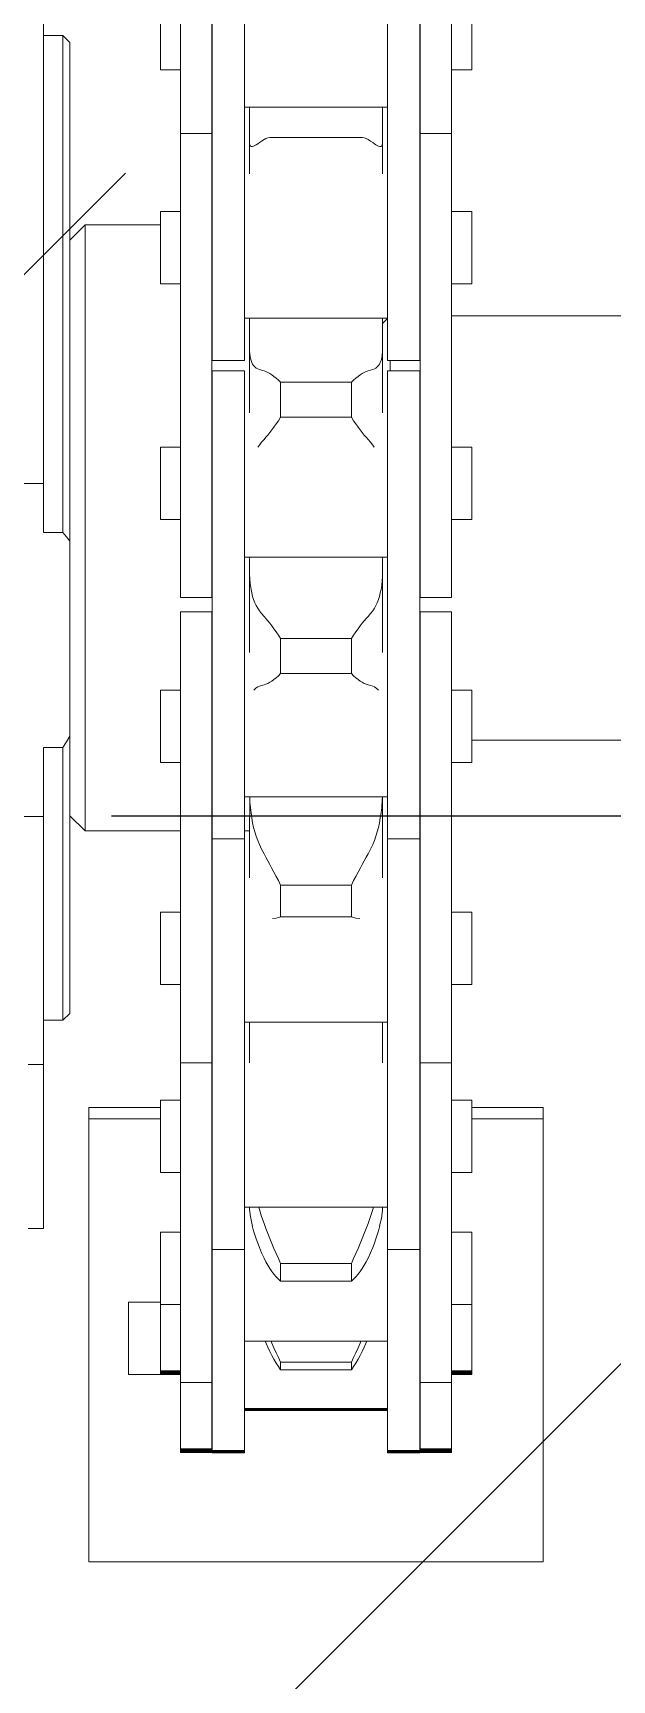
# Model space of a CAD drawing. Header units: millimetres. Extents: x 163705 to 1616509, y 81827 to 302547.
# Drawn here: x 251000.4 to 251076.9, y 152976.4 to 153193.8 of the extents above; entities that cross this region are included whole.
import ezdxf

# ---------------------------------------------------------------- set-up
doc = ezdxf.new("R2010")
doc.units = ezdxf.units.MM
doc.header["$LTSCALE"] = 10
doc.linetypes.add('ACAD_ISO02W100', pattern=[15, 12, -3])
for name, color, linetype, lineweight in [('1-文本', 4, 'Continuous', 0), ('1-标注', 3, 'Continuous', 0), ('1-虚线', 8, 'ACAD_ISO02W100', 0)]:
    doc.layers.add(name, color=color, linetype=linetype, lineweight=lineweight)

# ---------------------------------------------------------------- blocks, each defined once
blk = doc.blocks.new('A$C9d1c03df')
at = {"layer": '1-文本', "lineweight": -2}
blk.add_line((3.15, 198.22), (3.15, -1.78), dxfattribs=at)
blk = doc.blocks.new('*X51')
at = {"ltscale": 2}
blk.add_line((0, 83), (0, 418.5), dxfattribs=at)
blk = doc.blocks.new('A$C2352ff67')
at = {"layer": '1-文本', "lineweight": -2}
for radius in [415, 412]:
    blk.add_circle((2117.18, 600), radius, dxfattribs=at)
at = {"layer": '1-标注'}
for points in [[(2127.18, 761.5), (2127.18, 730.56)], [(2183.18, 727.91), (2183.18, 761.5)], [(2078.68, 730.56), (2078.68, 740), (2018.67, 740), (2018.67, 680), (2078.68, 680), (2078.68, 689.45)], [(2077.18, 730.55), (2077.18, 740)], [(2043.42, 730.56), (2043.41, 730.56), (2043.41, 730.56), (2043.41, 727.91)], [(2043.43, 730.56), (2043.42, 730.56), (2043.42, 730.56), (2043.42, 727.91)], [(2043.44, 730.56), (2043.43, 730.56), (2043.43, 730.56), (2043.43, 727.91)], [(2043.46, 727.91), (2043.46, 730.56), (2043.45, 730.56), (2043.44, 730.56), (2043.44, 727.91)], [(2043.47, 730.56), (2043.46, 730.56), (2043.46, 730.56)], [(2043.48, 730.56), (2043.47, 730.56), (2043.47, 730.56), (2043.47, 727.91)], [(2043.5, 730.56), (2043.49, 730.56), (2043.48, 730.56), (2043.48, 727.91)], [(2043.51, 727.91), (2043.51, 730.56), (2043.5, 730.56), (2043.5, 730.56), (2043.5, 727.91)], [(2043.52, 730.56), (2043.51, 730.56), (2043.51, 730.56)], [(2043.53, 730.56), (2043.53, 730.56), (2043.52, 730.56), (2043.52, 727.91)], [(2043.55, 730.56), (2043.54, 730.56), (2043.53, 730.56), (2043.53, 727.91)], [(2043.56, 727.91), (2043.56, 730.56), (2043.55, 730.56), (2043.55, 730.56), (2043.55, 727.91)], [(2043.57, 730.56), (2043.56, 730.56), (2043.56, 730.56)], [(2043.59, 730.56), (2043.58, 730.56), (2043.57, 730.56), (2043.57, 727.91)], [(2043.6, 730.56), (2043.59, 730.56), (2043.59, 730.56), (2043.59, 727.91)], [(2043.61, 727.91), (2043.61, 730.56), (2043.6, 730.56), (2043.6, 730.56), (2043.6, 727.91)], [(2043.63, 730.56), (2043.62, 730.56), (2043.61, 730.56)], [(2043.64, 727.91), (2043.64, 730.56), (2043.63, 730.56), (2043.63, 730.56), (2043.63, 727.91)], [(2043.65, 730.56), (2043.64, 730.56), (2043.64, 730.56)], [(2043.66, 727.91), (2043.66, 730.56), (2043.66, 730.56), (2043.65, 730.56), (2043.65, 727.91)], [(2043.68, 730.56), (2043.67, 730.56), (2043.66, 730.56)], [(2043.69, 730.56), (2043.68, 730.56), (2043.68, 730.56), (2043.68, 727.91)], [(2043.7, 730.56), (2043.69, 730.56), (2043.69, 730.56), (2043.69, 727.91)], [(2043.72, 727.91), (2043.72, 730.56), (2043.71, 730.56), (2043.7, 730.56), (2043.7, 727.91)], [(2043.73, 730.56), (2043.72, 730.56), (2043.72, 730.56)], [(2043.74, 730.56), (2043.73, 730.56), (2043.73, 730.56), (2043.73, 727.91)], [(2043.76, 730.56), (2043.75, 730.56), (2043.74, 730.56), (2043.74, 727.91)], [(2043.77, 727.91), (2043.77, 730.56), (2043.76, 730.56), (2043.76, 730.56), (2043.76, 727.91)], [(2043.78, 730.56), (2043.77, 730.56), (2043.77, 730.56)], [(2043.79, 727.91), (2043.79, 730.56), (2043.78, 730.56), (2043.78, 730.56), (2043.78, 727.91)], [(2043.81, 730.56), (2043.8, 730.56), (2043.79, 730.56)], [(2043.82, 730.56), (2043.81, 730.56), (2043.81, 730.56), (2043.81, 727.91)], [(2043.83, 730.56), (2043.82, 730.56), (2043.82, 730.56), (2043.82, 727.91)], [(2043.85, 730.56), (2043.84, 730.56), (2043.83, 730.56), (2043.83, 727.91)], [(2043.86, 730.56), (2043.85, 730.56), (2043.85, 730.56), (2043.85, 727.91)], [(2043.87, 730.56), (2043.86, 730.56), (2043.86, 730.56), (2043.86, 727.91)], [(2043.88, 730.56), (2043.88, 730.56), (2043.87, 730.56), (2043.87, 727.91)], [(2043.9, 727.91), (2043.9, 730.56), (2043.89, 730.56), (2043.88, 730.56), (2043.88, 727.91)], [(2043.91, 730.56), (2043.9, 730.56), (2043.9, 730.56)], [(2052.67, 727.91), (2052.67, 730.56), (2050.26, 730.56), (2047.21, 730.56), (2044.82, 730.56), (2043.91, 730.56), (2043.91, 727.91)], [(2062.21, 727.91), (2062.21, 730.56), (2061.23, 730.56), (2058.69, 730.56), (2055.82, 730.56), (2053.53, 730.56), (2052.67, 730.56)], [(2079.63, 727.91), (2079.63, 730.56), (2078.66, 730.56), (2076.12, 730.56), (2073.25, 730.56), (2070.96, 730.56), (2070.09, 730.56), (2070.09, 727.91)], [(2104.45, 727.91), (2104.45, 730.56), (2104.15, 730.56), (2103.3, 730.56), (2100.87, 730.56), (2098.02, 730.56), (2095.76, 730.56), (2094.9, 730.56), (2094.9, 727.91)], [(2133.77, 727.91), (2133.77, 730.56), (2133.47, 730.56), (2132.62, 730.56), (2130.2, 730.56), (2127.34, 730.56), (2125.08, 730.56), (2124.23, 730.56), (2124.23, 727.91)], [(2165.84, 727.91), (2165.84, 730.56), (2165.83, 730.56), (2165.81, 730.56), (2164.66, 730.56), (2162.23, 730.56), (2159.39, 730.56), (2157.14, 730.56), (2156.3, 730.56), (2156.3, 727.91)], [(2196.94, 727.91), (2196.94, 730.56), (2196.93, 730.56), (2196.91, 730.56), (2195.76, 730.56), (2193.33, 730.56), (2190.49, 730.56), (2188.25, 730.56), (2187.4, 730.56), (2187.4, 727.91)], [(2225.2, 727.91), (2225.2, 730.56), (2224.29, 730.56), (2221.9, 730.56), (2218.95, 730.56), (2216.57, 730.56), (2215.66, 730.56), (2215.66, 727.91)], [(2033.12, 727.91), (2033.12, 727.91), (2033.11, 727.91), (2033.11, 723.76), (2033.12, 723.76), (2033.12, 723.76)], [(2033.14, 727.91), (2033.14, 727.91), (2033.15, 727.91)], [(2033.16, 727.91), (2033.15, 727.91), (2033.15, 727.91), (2033.15, 723.76)], [(2033.18, 727.91), (2033.17, 727.91), (2033.16, 727.91), (2033.16, 723.76)], [(2033.2, 723.76), (2033.19, 723.76), (2033.19, 723.76), (2033.19, 727.91), (2033.18, 727.91), (2033.18, 727.91), (2033.18, 723.76)], [(2033.19, 727.91), (2033.19, 727.91), (2033.2, 727.91)], [(2033.21, 727.91), (2033.21, 727.91), (2033.2, 727.91), (2033.2, 723.76), (2033.21, 723.76), (2033.21, 723.76)], [(2033.23, 727.91), (2033.22, 727.91), (2033.21, 727.91), (2033.21, 723.76), (2033.22, 723.76), (2033.23, 723.76)], [(2033.24, 727.91), (2033.23, 727.91), (2033.23, 727.91), (2033.23, 723.76), (2033.23, 723.76), (2033.24, 723.76)], [(2033.25, 727.91), (2033.24, 727.91), (2033.24, 727.91), (2033.24, 723.76), (2033.24, 723.76), (2033.25, 723.76)], [(2033.27, 727.91), (2033.26, 727.91), (2033.25, 727.91), (2033.25, 723.76), (2033.26, 723.76), (2033.27, 723.76)], [(2033.28, 727.91), (2033.27, 727.91), (2033.27, 727.91), (2033.27, 723.76), (2033.27, 723.76), (2033.28, 723.76)], [(2033.29, 727.91), (2033.3, 727.91), (2033.31, 727.91)], [(2033.32, 727.91), (2033.32, 727.91), (2033.33, 727.91)], [(2033.34, 727.91), (2033.35, 727.91), (2033.36, 727.91)], [(2033.37, 727.91), (2033.36, 727.91), (2033.36, 727.91), (2033.36, 723.76), (2033.36, 723.76), (2033.37, 723.76)], [(2033.38, 727.91), (2033.37, 727.91), (2033.37, 727.91), (2033.37, 723.76), (2033.37, 723.76), (2033.38, 723.76)], [(2033.4, 727.91), (2033.4, 727.91), (2033.41, 727.91)], [(2033.42, 727.91), (2033.41, 727.91), (2033.41, 727.91), (2033.41, 723.76), (2033.41, 723.76), (2033.42, 723.76)], [(2033.43, 727.91), (2033.43, 727.91), (2033.42, 727.91), (2033.42, 723.76), (2033.43, 723.76), (2033.43, 723.76)], [(2033.45, 727.91), (2033.44, 727.91), (2033.43, 727.91), (2033.43, 723.76), (2033.44, 723.76), (2033.45, 723.76)], [(2033.46, 727.91), (2033.47, 727.91), (2033.47, 727.91), (2033.47, 723.76), (2033.47, 723.76), (2033.46, 723.76)], [(2033.47, 727.91), (2033.48, 727.91), (2033.49, 727.91)], [(2033.5, 727.91), (2033.49, 727.91), (2033.49, 727.91), (2033.49, 723.76), (2033.49, 723.76), (2033.5, 723.76)], [(2033.51, 727.91), (2033.5, 727.91), (2033.5, 727.91), (2033.5, 723.76), (2033.5, 723.76), (2033.51, 723.76)], [(2033.53, 727.91), (2033.52, 727.91), (2033.51, 727.91), (2033.51, 723.76), (2033.52, 723.76), (2033.53, 723.76)], [(2033.54, 727.91), (2033.53, 727.91), (2033.53, 727.91), (2033.53, 723.76), (2033.53, 723.76), (2033.54, 723.76)], [(2033.55, 727.91), (2033.54, 727.91), (2033.54, 727.91), (2033.54, 723.76), (2033.54, 723.76), (2033.55, 723.76)], [(2033.56, 727.91), (2033.56, 727.91), (2033.55, 727.91), (2033.55, 723.76), (2033.56, 723.76), (2033.56, 723.76)], [(2033.58, 727.91), (2033.58, 727.91), (2033.59, 727.91)], [(2084.58, 727.91), (2084.58, 723.76), (2085.46, 723.76), (2087.97, 723.76), (2091.84, 723.76), (2096.62, 723.76), (2109.13, 723.76), (2120.69, 723.76), (2125.64, 723.76), (2131.03, 723.76), (2136.15, 723.76), (2140.36, 723.76), (2143.13, 723.76), (2144.09, 723.76), (2144.09, 727.91), (2143.13, 727.91), (2140.36, 727.91), (2136.15, 727.91), (2131.03, 727.91), (2125.64, 727.91), (2120.69, 727.91), (2109.13, 727.91), (2096.62, 727.91), (2091.84, 727.91), (2087.97, 727.91), (2085.46, 727.91), (2084.58, 727.91), (2079.67, 727.91), (2074.08, 727.91), (2068.61, 727.91), (2064, 727.91), (2060.91, 727.91), (2054.8, 727.91), (2046.61, 727.91), (2043.45, 727.91), (2042.35, 727.91), (2037.73, 727.91), (2034.66, 727.91), (2033.59, 727.91), (2033.59, 723.76), (2034.66, 723.76), (2037.73, 723.76), (2042.35, 723.76), (2042.35, 727.91)], [(2207.26, 723.76), (2210.49, 723.76), (2214.86, 723.76), (2219.88, 723.76), (2224.96, 723.76), (2229.52, 723.76), (2233.03, 723.76), (2241.23, 723.76), (2251.21, 723.76), (2255.95, 723.76), (2257.66, 723.76), (2263.32, 723.76), (2268.08, 723.76), (2271.25, 723.76), (2272.36, 723.76), (2272.36, 727.91), (2271.25, 727.91), (2268.08, 727.91), (2263.32, 727.91), (2257.66, 727.91), (2257.66, 723.76)], [(2207.26, 727.91), (2210.49, 727.91), (2214.86, 727.91), (2219.88, 727.91), (2224.96, 727.91), (2229.52, 727.91), (2233.03, 727.91), (2241.23, 727.91), (2251.21, 727.91), (2255.95, 727.91), (2257.66, 727.91)], [(2033.11, 723.73), (2033.1, 723.73), (2033.1, 723.73), (2033.1, 719.45), (2033.1, 719.45), (2033.11, 719.45)], [(2033.12, 723.73), (2033.12, 723.73), (2033.11, 723.73), (2033.11, 719.45), (2033.12, 719.45), (2033.12, 719.45)], [(2033.14, 723.73), (2033.13, 723.73), (2033.12, 723.73), (2033.12, 719.45), (2033.13, 719.45), (2033.14, 719.45)], [(2033.14, 723.76), (2033.14, 723.76), (2033.15, 723.76), (2033.15, 723.76), (2033.16, 723.76), (2033.17, 723.76), (2033.18, 723.76), (2033.18, 723.76), (2033.19, 723.76), (2033.19, 723.73), (2033.19, 719.45), (2033.19, 719.45), (2033.2, 719.45), (2033.2, 723.73), (2033.21, 723.73), (2033.21, 723.73)], [(2033.16, 723.73), (2033.15, 723.73), (2033.15, 723.73)], [(2033.18, 723.73), (2033.17, 723.73), (2033.16, 723.73), (2033.16, 719.45), (2033.17, 719.45), (2033.18, 719.45)], [(2033.17, 723.76), (2033.17, 723.73)], [(2033.2, 723.73), (2033.19, 723.73), (2033.19, 723.73), (2033.18, 723.73), (2033.18, 723.73), (2033.18, 719.45), (2033.18, 719.45), (2033.19, 719.45)], [(2033.23, 723.73), (2033.22, 723.73), (2033.21, 723.73), (2033.21, 719.45), (2033.22, 719.45), (2033.23, 719.45)], [(2033.24, 723.73), (2033.23, 723.73), (2033.23, 723.73), (2033.23, 719.45), (2033.23, 719.45), (2033.24, 719.45)], [(2033.25, 723.73), (2033.24, 723.73), (2033.24, 723.73), (2033.24, 719.45), (2033.24, 719.45), (2033.25, 719.45)], [(2033.27, 723.73), (2033.26, 723.73), (2033.25, 723.73), (2033.25, 719.45), (2033.26, 719.45), (2033.27, 719.45)], [(2033.28, 723.73), (2033.27, 723.73), (2033.27, 723.73), (2033.27, 719.45), (2033.27, 719.45), (2033.28, 719.45)], [(2033.29, 723.73), (2033.28, 723.73), (2033.28, 723.73), (2033.28, 719.45), (2033.28, 719.45), (2033.29, 719.45)], [(2033.29, 723.76), (2033.3, 723.76), (2033.31, 723.76)], [(2033.32, 723.73), (2033.31, 723.73), (2033.31, 723.73)], [(2033.32, 723.76), (2033.32, 723.76), (2033.33, 723.76)], [(2033.33, 723.73), (2033.32, 723.73), (2033.32, 723.73), (2033.32, 719.45), (2033.32, 719.45), (2033.33, 719.45)], [(2033.34, 723.73), (2033.34, 723.73), (2033.33, 723.73), (2033.33, 719.45), (2033.34, 719.45), (2033.34, 719.45)], [(2033.34, 723.76), (2033.35, 723.76), (2033.36, 723.76)], [(2033.36, 723.73), (2033.35, 723.73), (2033.34, 723.73), (2033.34, 719.45), (2033.35, 719.45), (2033.36, 719.45)], [(2033.37, 723.73), (2033.36, 723.73), (2033.36, 723.73), (2033.36, 719.45), (2033.36, 719.45), (2033.37, 719.45)], [(2114.14, 719.45), (2111.86, 719.45), (2107.92, 719.45), (2102.85, 719.45), (2097.31, 719.45), (2092.08, 719.45), (2087.83, 719.45), (2078.59, 719.45), (2067.76, 719.45), (2063.6, 719.45), (2060.88, 719.45), (2059.93, 719.45), (2054.97, 719.45), (2050.27, 719.45), (2046.33, 719.45), (2043.58, 719.45), (2042.31, 719.45), (2039.87, 719.45), (2035.04, 719.45), (2033.81, 719.45), (2033.39, 719.45), (2033.38, 719.45), (2033.37, 719.45), (2033.37, 719.45), (2033.37, 723.73), (2033.37, 723.73), (2033.38, 723.73), (2033.38, 719.45)], [(2033.39, 719.45), (2033.39, 723.73), (2033.38, 723.73)], [(2059.93, 723.73), (2054.97, 723.73), (2050.27, 723.73), (2046.33, 723.73), (2043.58, 723.73), (2042.31, 723.73), (2039.87, 723.73), (2035.04, 723.73), (2033.81, 723.73), (2033.39, 723.73)], [(2033.4, 723.76), (2033.4, 723.76), (2033.41, 723.76)], [(2033.47, 723.76), (2033.48, 723.76), (2033.49, 723.76)], [(2033.58, 723.76), (2033.58, 723.76), (2033.59, 723.76)], [(2042.35, 723.76), (2043.45, 723.76), (2046.61, 723.76), (2054.8, 723.76), (2060.91, 723.76), (2064, 723.76), (2068.61, 723.76), (2074.08, 723.76), (2079.67, 723.76), (2084.58, 723.76)], [(2043.43, 723.76), (2043.43, 723.73)], [(2043.44, 723.76), (2043.44, 723.73)], [(2043.46, 723.76), (2043.46, 723.73)], [(2043.47, 723.76), (2043.47, 723.73)], [(2043.48, 723.76), (2043.48, 723.73)], [(2043.5, 723.76), (2043.5, 723.73)], [(2043.51, 723.76), (2043.51, 723.73)], [(2043.52, 723.76), (2043.52, 723.73)], [(2043.53, 723.76), (2043.53, 723.73)], [(2043.55, 723.76), (2043.55, 723.73)], [(2043.56, 723.76), (2043.56, 723.73)], [(2043.57, 723.76), (2043.57, 723.73)], [(2043.59, 723.76), (2043.59, 723.73)], [(2043.6, 723.76), (2043.6, 723.73)], [(2043.61, 723.76), (2043.61, 723.73)], [(2043.63, 723.76), (2043.63, 723.73)], [(2043.64, 723.76), (2043.64, 723.73)], [(2043.65, 723.76), (2043.65, 723.73)], [(2043.66, 723.76), (2043.66, 723.73)], [(2043.68, 723.76), (2043.68, 723.73)], [(2043.69, 723.76), (2043.69, 723.73)], [(2043.7, 723.76), (2043.7, 723.73)], [(2043.72, 723.76), (2043.72, 723.73)], [(2043.73, 723.76), (2043.73, 723.73)], [(2043.74, 723.76), (2043.74, 723.73)], [(2043.76, 723.76), (2043.76, 723.73)], [(2043.77, 723.76), (2043.77, 723.73)], [(2043.78, 723.76), (2043.78, 723.73)], [(2043.79, 723.76), (2043.79, 723.73)], [(2043.81, 723.76), (2043.81, 723.73)], [(2043.82, 723.76), (2043.82, 723.73)], [(2043.83, 723.76), (2043.83, 723.73)], [(2043.85, 723.76), (2043.85, 723.73)], [(2043.86, 723.76), (2043.86, 723.73)], [(2043.87, 723.76), (2043.87, 723.73)], [(2043.88, 723.76), (2043.88, 723.73)], [(2043.9, 723.76), (2043.9, 723.73)], [(2043.91, 723.76), (2043.91, 723.73)], [(2052.67, 723.76), (2052.67, 723.73)], [(2114.14, 723.73), (2114.14, 719.45), (2114.96, 719.45), (2117.36, 719.45), (2121.06, 719.45), (2125.66, 719.45), (2130.64, 719.45), (2143.74, 719.45), (2156.59, 719.45), (2162.13, 719.45), (2167.5, 719.45), (2171.95, 719.45), (2174.89, 719.45), (2175.92, 719.45), (2175.92, 723.73), (2174.89, 723.73), (2171.95, 723.73), (2167.5, 723.73), (2162.13, 723.73), (2156.59, 723.73), (2143.74, 723.73), (2130.64, 723.73), (2125.66, 723.73), (2121.06, 723.73), (2117.36, 723.73), (2114.96, 723.73), (2114.14, 723.73), (2111.86, 723.73), (2107.92, 723.73), (2102.85, 723.73), (2097.31, 723.73), (2092.08, 723.73), (2087.83, 723.73), (2078.59, 723.73), (2067.76, 723.73), (2063.6, 723.73), (2060.88, 723.73), (2059.93, 723.73), (2059.93, 719.45)], [(2062.21, 723.73), (2062.21, 723.76)], [(2063.19, 723.73), (2063.19, 723.76)], [(2070.09, 723.76), (2070.09, 723.73)], [(2079.63, 723.73), (2079.63, 723.76)], [(2094.9, 723.76), (2094.9, 723.73)], [(2104.45, 723.73), (2104.45, 723.76)], [(2124.23, 723.76), (2124.23, 723.73)], [(2133.77, 723.73), (2133.77, 723.76)], [(2156.3, 723.76), (2156.3, 723.73)], [(2165.84, 723.73), (2165.84, 723.76)], [(2224.86, 723.73), (2212.83, 723.73), (2202, 723.73), (2197.04, 723.73), (2191.43, 723.73), (2185.96, 723.73), (2181.38, 723.73), (2178.36, 723.73), (2177.3, 723.73), (2177.3, 719.45), (2178.36, 719.45), (2181.38, 719.45), (2185.96, 719.45), (2191.43, 719.45), (2197.04, 719.45), (2202, 719.45), (2212.83, 719.45), (2224.86, 719.45)], [(2183.18, 723.73), (2183.18, 723.76)], [(2187.4, 723.76), (2187.4, 723.73)], [(2196.94, 723.73), (2196.94, 723.76)], [(2215.66, 723.76), (2215.66, 723.73)], [(2175.92, 719.81), (2176.62, 719.81), (2177.3, 719.81)], [(2033.16, 719.45), (2033.15, 719.45), (2033.15, 719.45)], [(2033.21, 719.45), (2033.21, 719.45), (2033.2, 719.45)], [(2033.32, 719.45), (2033.31, 719.45), (2033.31, 719.45)], [(2038.66, 719.45), (2038.66, 700.55)], [(2038.67, 719.45), (2038.67, 700.55)], [(2038.69, 719.45), (2038.69, 700.55)], [(2038.7, 719.45), (2038.7, 700.55)], [(2038.71, 719.45), (2038.71, 700.55)], [(2038.73, 719.45), (2038.73, 700.55)], [(2038.74, 719.45), (2038.74, 700.55)], [(2038.75, 719.45), (2038.75, 700.55)], [(2038.77, 719.45), (2038.77, 700.55)], [(2038.78, 719.45), (2038.78, 700.55)], [(2038.79, 719.45), (2038.79, 700.55)], [(2038.8, 719.45), (2038.8, 700.55)], [(2038.82, 719.45), (2038.82, 700.55)], [(2038.83, 719.45), (2038.83, 700.55)], [(2038.84, 719.45), (2038.84, 700.55)], [(2038.86, 719.45), (2038.86, 700.55)], [(2038.87, 719.45), (2038.87, 700.55)], [(2038.88, 719.45), (2038.88, 700.55)], [(2038.9, 719.45), (2038.9, 700.55)], [(2038.91, 719.45), (2038.91, 700.55)], [(2038.92, 719.45), (2038.92, 700.55)], [(2038.93, 719.45), (2038.93, 700.55)], [(2038.95, 719.45), (2038.95, 700.55)], [(2038.95, 719.45), (2038.95, 700.55)], [(2047.81, 719.45), (2047.81, 700.55)], [(2065.42, 718.8), (2065.33, 718.8), (2065.23, 718.79), (2065.11, 718.78), (2064.98, 718.76), (2064.83, 718.74), (2064.67, 718.72), (2064.49, 718.7), (2064.3, 718.67), (2063.85, 718.59), (2063.39, 718.49), (2062.9, 718.38), (2062.39, 718.24), (2061.87, 718.09), (2061.32, 717.91), (2060.76, 717.71), (2060.18, 717.49), (2059.48, 717.19), (2058.78, 716.87), (2058.3, 716.62), (2057.85, 716.37), (2057.43, 716.1), (2057.04, 715.83), (2056.67, 715.55), (2056.33, 715.27), (2056.02, 714.97), (2055.74, 714.68), (2056.88, 714.68), (2058.07, 714.68), (2058.73, 714.97), (2059.39, 715.27), (2060.05, 715.55), (2060.71, 715.83), (2061.37, 716.1), (2062.03, 716.37), (2062.69, 716.62), (2063.35, 716.87), (2064.28, 717.19), (2065.22, 717.49), (2065.49, 717.57)], [(2065.5, 719.45), (2065.5, 700.55)], [(2089.95, 718.8), (2087.2, 718.8), (2084.55, 718.8)], [(2089.95, 719.45), (2089.95, 700.55)], [(2119.7, 719.45), (2119.7, 700.55)], [(2133.77, 718.23), (2134.07, 717.91), (2134.19, 717.71), (2134.28, 717.49), (2134.37, 717.19), (2134.46, 716.87), (2134.54, 716.62), (2134.66, 716.37), (2134.8, 716.1), (2134.97, 715.83), (2135.18, 715.55), (2135.41, 715.27), (2135.67, 714.97), (2135.96, 714.68)], [(2149.82, 718.8), (2144.27, 718.8), (2138.75, 718.8)], [(2140.57, 714.68), (2141.02, 714.97), (2141.45, 715.27), (2141.86, 715.55), (2142.24, 715.83), (2142.59, 716.1), (2142.92, 716.37), (2143.22, 716.62), (2143.5, 716.87), (2143.87, 717.19), (2144.25, 717.49), (2144.57, 717.71), (2144.92, 717.91), (2145.3, 718.09), (2145.71, 718.24), (2146.13, 718.38), (2146.59, 718.49), (2147.07, 718.59), (2147.58, 718.67), (2147.82, 718.7), (2148.08, 718.72), (2148.21, 718.73), (2148.34, 718.74), (2148.41, 718.75), (2148.48, 718.75), (2148.55, 718.76), (2148.62, 718.76), (2148.91, 718.78), (2149.21, 718.79), (2149.51, 718.8), (2149.82, 718.8), (2150.55, 718.8), (2151.31, 718.8)], [(2151.31, 719.45), (2151.31, 700.55)], [(2179.1, 718.8), (2178.87, 718.8), (2178.64, 718.79), (2178.43, 718.78), (2178.24, 718.76), (2178.19, 718.76), (2178.14, 718.75), (2178.09, 718.75), (2178.05, 718.74), (2177.96, 718.73), (2177.88, 718.72), (2177.72, 718.7), (2177.57, 718.67), (2177.29, 718.59), (2177.03, 718.49), (2176.8, 718.38), (2176.6, 718.24), (2176.43, 718.09), (2176.29, 717.91), (2176.17, 717.71), (2176.08, 717.49), (2175.99, 717.19), (2175.9, 716.87), (2175.81, 716.62), (2175.7, 716.37), (2175.56, 716.1), (2175.38, 715.83), (2175.18, 715.55), (2174.95, 715.27), (2174.69, 714.97), (2174.4, 714.68), (2174.4, 705.33), (2172.1, 705.33), (2169.79, 705.33), (2169.33, 705.03), (2168.9, 704.74), (2168.5, 704.45), (2168.12, 704.18), (2167.77, 703.9), (2167.44, 703.64), (2167.14, 703.38), (2166.86, 703.14), (2166.49, 702.81), (2166.11, 702.52), (2165.84, 702.33)], [(2165.84, 717.68), (2166.11, 717.49), (2166.49, 717.19), (2166.86, 716.87), (2167.14, 716.62), (2167.44, 716.37), (2167.77, 716.1), (2168.12, 715.83), (2168.5, 715.55), (2168.9, 715.27), (2169.33, 714.97), (2169.79, 714.68), (2169.79, 705.33)], [(2182.86, 718.8), (2180.81, 718.8), (2179.1, 718.8), (2174.75, 718.8), (2170.36, 718.8)], [(2182.18, 718.8), (2182.83, 719.45)], [(2182.86, 719.45), (2182.86, 700.55)], [(2201.91, 718.8), (2204.1, 718.8), (2206.25, 718.8), (2206.12, 718.8), (2206, 718.79), (2205.89, 718.78), (2205.8, 718.76), (2205.78, 718.76), (2205.76, 718.75), (2205.74, 718.75), (2205.72, 718.74), (2205.69, 718.73), (2205.66, 718.72), (2205.61, 718.7), (2205.58, 718.67), (2205.54, 718.59), (2205.53, 718.49), (2205.55, 718.38), (2205.59, 718.24), (2205.67, 718.09), (2205.77, 717.91), (2205.9, 717.71), (2206.05, 717.49), (2206.25, 717.19), (2206.45, 716.87), (2206.57, 716.62), (2206.66, 716.37), (2206.72, 716.1), (2206.74, 715.83), (2206.74, 715.77), (2206.74, 704.24), (2206.74, 704.18), (2206.72, 703.9), (2206.66, 703.64), (2206.57, 703.38), (2206.45, 703.14), (2206.25, 702.81), (2206.05, 702.52), (2205.9, 702.3), (2205.77, 702.1), (2205.67, 701.92), (2205.59, 701.76), (2205.55, 701.63), (2205.53, 701.51), (2205.54, 701.42), (2205.58, 701.34), (2205.61, 701.31), (2205.66, 701.29), (2205.69, 701.27), (2205.72, 701.27), (2205.74, 701.26), (2205.76, 701.25), (2205.78, 701.25), (2205.8, 701.25), (2205.89, 701.23), (2206, 701.22), (2206.12, 701.21), (2206.25, 701.2), (2204.1, 701.2), (2201.91, 701.2)], [(2206.25, 718.8), (2208.04, 718.8), (2210.71, 718.8)], [(2210.71, 719.45), (2210.71, 700.55)], [(2047.81, 716.71), (2047.03, 716.37), (2046.48, 716.1), (2045.95, 715.83), (2045.43, 715.55), (2044.94, 715.27), (2044.47, 714.97), (2044.03, 714.68), (2044.52, 714.68), (2045.06, 714.68), (2045.68, 714.97), (2046.3, 715.27), (2046.94, 715.55), (2047.58, 715.83), (2047.81, 715.93)], [(2108.04, 714.68), (2105.93, 714.68), (2103.84, 714.68), (2103.74, 714.97), (2103.67, 715.27), (2103.62, 715.77)], [(2044.03, 714.68), (2044.03, 705.33)], [(2045.06, 714.68), (2045.06, 705.33)], [(2055.74, 714.68), (2055.74, 705.33)], [(2058.07, 714.68), (2058.07, 705.33)], [(2103.84, 714.68), (2103.84, 705.33)], [(2151.31, 701.2), (2150.55, 701.2), (2149.82, 701.2), (2149.51, 701.21), (2149.21, 701.22), (2148.91, 701.23), (2148.62, 701.25), (2148.55, 701.25), (2148.48, 701.25), (2148.41, 701.26), (2148.34, 701.27), (2148.21, 701.27), (2148.08, 701.29), (2147.82, 701.31), (2147.58, 701.34), (2147.07, 701.42), (2146.59, 701.51), (2146.13, 701.63), (2145.71, 701.76), (2145.3, 701.92), (2144.92, 702.1), (2144.57, 702.3), (2144.25, 702.52), (2143.87, 702.81), (2143.5, 703.14), (2143.22, 703.38), (2142.92, 703.64), (2142.59, 703.9), (2142.24, 704.18), (2141.86, 704.45), (2141.45, 704.74), (2141.02, 705.03), (2140.57, 705.33), (2138.26, 705.33), (2135.96, 705.33), (2135.96, 714.68), (2138.26, 714.68), (2140.57, 714.68), (2140.57, 705.33)], [(2174.4, 714.68), (2172.1, 714.68), (2169.79, 714.68)], [(2047.81, 704.08), (2047.58, 704.18), (2046.94, 704.45), (2046.3, 704.74), (2045.68, 705.03), (2045.06, 705.33), (2044.52, 705.33), (2044.03, 705.33), (2044.47, 705.03), (2044.94, 704.74), (2045.43, 704.45), (2045.95, 704.18), (2046.48, 703.9), (2047.03, 703.64), (2047.81, 703.3)], [(2065.49, 702.44), (2065.22, 702.52), (2064.28, 702.81), (2063.35, 703.14), (2062.69, 703.38), (2062.03, 703.64), (2061.37, 703.9), (2060.71, 704.18), (2060.05, 704.45), (2059.39, 704.74), (2058.73, 705.03), (2058.07, 705.33), (2056.88, 705.33), (2055.74, 705.33), (2056.02, 705.03), (2056.33, 704.74), (2056.67, 704.45), (2057.04, 704.18), (2057.43, 703.9), (2057.85, 703.64), (2058.3, 703.38), (2058.78, 703.14), (2059.48, 702.81), (2060.18, 702.52), (2060.76, 702.3), (2061.32, 702.1), (2061.87, 701.92), (2062.39, 701.76), (2062.9, 701.63), (2063.39, 701.51), (2063.85, 701.42), (2064.3, 701.34), (2064.49, 701.31), (2064.67, 701.29), (2064.83, 701.27), (2064.98, 701.25), (2065.11, 701.23), (2065.23, 701.22), (2065.33, 701.21), (2065.42, 701.2)], [(2135.96, 705.33), (2135.67, 705.03), (2135.41, 704.74), (2135.18, 704.45), (2134.97, 704.18), (2134.8, 703.9), (2134.66, 703.64), (2134.54, 703.38), (2134.46, 703.14), (2134.37, 702.81), (2134.28, 702.52), (2134.19, 702.3), (2134.07, 702.1), (2133.77, 701.77)], [(2182.86, 701.2), (2180.81, 701.2), (2179.1, 701.2), (2178.87, 701.21), (2178.64, 701.22), (2178.43, 701.23), (2178.24, 701.25), (2178.19, 701.25), (2178.14, 701.25), (2178.09, 701.26), (2178.05, 701.27), (2177.96, 701.27), (2177.88, 701.29), (2177.72, 701.31), (2177.57, 701.34), (2177.29, 701.42), (2177.03, 701.51), (2176.8, 701.63), (2176.6, 701.76), (2176.43, 701.92), (2176.29, 702.1), (2176.17, 702.3), (2176.08, 702.52), (2175.99, 702.81), (2175.9, 703.14), (2175.81, 703.38), (2175.7, 703.64), (2175.56, 703.9), (2175.38, 704.18), (2175.18, 704.45), (2174.95, 704.74), (2174.69, 705.03), (2174.4, 705.33)], [(2033.11, 700.55), (2033.1, 700.55), (2033.1, 700.55), (2033.1, 696.27), (2033.1, 696.27), (2033.11, 696.27)], [(2033.12, 700.55), (2033.12, 700.55), (2033.11, 700.55), (2033.11, 696.27), (2033.12, 696.27), (2033.12, 696.27)], [(2033.14, 700.55), (2033.13, 700.55), (2033.12, 700.55), (2033.12, 696.27), (2033.13, 696.27), (2033.14, 696.27)], [(2033.21, 696.27), (2033.21, 696.27), (2033.2, 696.27), (2033.2, 700.55), (2033.19, 700.55), (2033.19, 700.55), (2033.19, 696.27), (2033.19, 696.25), (2033.18, 696.25), (2033.18, 696.25), (2033.17, 696.25), (2033.16, 696.25), (2033.15, 696.25), (2033.15, 696.25), (2033.14, 696.25), (2033.14, 696.25)], [(2033.16, 700.55), (2033.15, 700.55), (2033.15, 700.55)], [(2033.18, 700.55), (2033.17, 700.55), (2033.16, 700.55), (2033.16, 696.27), (2033.17, 696.27), (2033.18, 696.27)], [(2033.2, 696.27), (2033.19, 696.27), (2033.19, 696.27), (2033.18, 696.27), (2033.18, 696.27), (2033.18, 700.55), (2033.18, 700.55), (2033.19, 700.55)], [(2033.21, 700.55), (2033.21, 700.55), (2033.2, 700.55)], [(2033.23, 700.55), (2033.22, 700.55), (2033.21, 700.55), (2033.21, 696.27), (2033.22, 696.27), (2033.23, 696.27)], [(2033.24, 700.55), (2033.23, 700.55), (2033.23, 700.55), (2033.23, 696.27), (2033.23, 696.27), (2033.24, 696.27)], [(2033.25, 700.55), (2033.24, 700.55), (2033.24, 700.55), (2033.24, 696.27), (2033.24, 696.27), (2033.25, 696.27)], [(2033.27, 700.55), (2033.26, 700.55), (2033.25, 700.55), (2033.25, 696.27), (2033.26, 696.27), (2033.27, 696.27)], [(2033.28, 700.55), (2033.27, 700.55), (2033.27, 700.55), (2033.27, 696.27), (2033.27, 696.27), (2033.28, 696.27)], [(2033.29, 700.55), (2033.28, 700.55), (2033.28, 700.55), (2033.28, 696.27), (2033.28, 696.27), (2033.29, 696.27)], [(2033.32, 700.55), (2033.31, 700.55), (2033.31, 700.55)], [(2033.33, 700.55), (2033.32, 700.55), (2033.32, 700.55), (2033.32, 696.27), (2033.32, 696.27), (2033.33, 696.27)], [(2033.34, 700.55), (2033.34, 700.55), (2033.33, 700.55), (2033.33, 696.27), (2033.34, 696.27), (2033.34, 696.27)], [(2033.36, 700.55), (2033.35, 700.55), (2033.34, 700.55), (2033.34, 696.27), (2033.35, 696.27), (2033.36, 696.27)], [(2033.37, 700.55), (2033.36, 700.55), (2033.36, 700.55), (2033.36, 696.27), (2033.36, 696.27), (2033.37, 696.27)], [(2033.38, 696.27), (2033.39, 696.27), (2033.39, 700.55), (2033.38, 700.55)], [(2114.14, 700.55), (2111.86, 700.55), (2107.92, 700.55), (2102.85, 700.55), (2097.31, 700.55), (2092.08, 700.55), (2087.83, 700.55), (2078.59, 700.55), (2067.76, 700.55), (2063.6, 700.55), (2060.88, 700.55), (2059.93, 700.55), (2054.97, 700.55), (2050.27, 700.55), (2046.33, 700.55), (2043.58, 700.55), (2042.31, 700.55), (2039.87, 700.55), (2035.04, 700.55), (2033.81, 700.55), (2033.39, 700.55)], [(2059.93, 700.55), (2059.93, 696.27), (2060.88, 696.27), (2063.6, 696.27), (2067.76, 696.27), (2078.59, 696.27), (2087.83, 696.27), (2092.08, 696.27), (2097.31, 696.27), (2102.85, 696.27), (2107.92, 696.27), (2111.86, 696.27), (2114.14, 696.27), (2114.96, 696.27), (2117.36, 696.27), (2121.06, 696.27), (2125.66, 696.27), (2130.64, 696.27), (2143.74, 696.27), (2156.59, 696.27), (2162.13, 696.27), (2167.5, 696.27), (2171.95, 696.27), (2174.89, 696.27), (2175.92, 696.27), (2175.92, 700.55), (2174.89, 700.55), (2171.95, 700.55), (2167.5, 700.55), (2162.13, 700.55), (2156.59, 700.55), (2143.74, 700.55), (2130.64, 700.55), (2125.66, 700.55), (2121.06, 700.55), (2117.36, 700.55), (2114.96, 700.55), (2114.14, 700.55), (2114.14, 696.27)], [(2084.55, 701.2), (2087.2, 701.2), (2089.95, 701.2)], [(2115.18, 701.2), (2115.18, 700.55)], [(2138.75, 701.2), (2144.27, 701.2), (2149.82, 701.2)], [(2170.36, 701.2), (2174.75, 701.2), (2179.1, 701.2)], [(2224.86, 700.55), (2212.83, 700.55), (2202, 700.55), (2197.04, 700.55), (2191.43, 700.55), (2185.96, 700.55), (2181.38, 700.55), (2178.36, 700.55), (2177.3, 700.55), (2177.3, 696.27), (2178.36, 696.27), (2181.38, 696.27), (2185.96, 696.27), (2191.43, 696.27), (2197.04, 696.27), (2202, 696.27), (2212.83, 696.27), (2224.86, 696.27)], [(2210.71, 701.2), (2208.04, 701.2), (2206.25, 701.2)], [(2033.12, 696.25), (2033.12, 696.25), (2033.11, 696.25), (2033.11, 692.1), (2033.12, 692.1), (2033.12, 692.1)], [(2033.16, 696.27), (2033.15, 696.27), (2033.15, 696.27)], [(2033.15, 696.25), (2033.15, 692.1), (2033.15, 692.1), (2033.16, 692.1)], [(2033.16, 696.25), (2033.16, 692.1), (2033.17, 692.1), (2033.18, 692.1)], [(2033.17, 696.27), (2033.17, 696.25)], [(2033.18, 696.25), (2033.18, 692.1), (2033.18, 692.1), (2033.19, 692.1), (2033.19, 696.25), (2033.19, 696.25), (2033.2, 696.25)], [(2033.21, 696.25), (2033.21, 696.25), (2033.2, 696.25), (2033.2, 692.1), (2033.21, 692.1), (2033.21, 692.1)], [(2033.23, 696.25), (2033.22, 696.25), (2033.21, 696.25), (2033.21, 692.1), (2033.22, 692.1), (2033.23, 692.1)], [(2033.24, 696.25), (2033.23, 696.25), (2033.23, 696.25), (2033.23, 692.1), (2033.23, 692.1), (2033.24, 692.1)], [(2033.25, 696.25), (2033.24, 696.25), (2033.24, 696.25), (2033.24, 692.1), (2033.24, 692.1), (2033.25, 692.1)], [(2033.27, 696.25), (2033.26, 696.25), (2033.25, 696.25), (2033.25, 692.1), (2033.26, 692.1), (2033.27, 692.1)], [(2033.28, 696.25), (2033.27, 696.25), (2033.27, 696.25), (2033.27, 692.1), (2033.27, 692.1), (2033.28, 692.1)], [(2033.31, 696.25), (2033.3, 696.25), (2033.29, 696.25)], [(2033.32, 696.27), (2033.31, 696.27), (2033.31, 696.27)], [(2033.33, 696.25), (2033.32, 696.25), (2033.32, 696.25)], [(2033.36, 696.25), (2033.35, 696.25), (2033.34, 696.25)], [(2033.37, 696.25), (2033.36, 696.25), (2033.36, 696.25), (2033.36, 692.1), (2033.36, 692.1), (2033.37, 692.1)], [(2033.38, 696.25), (2033.37, 696.25), (2033.37, 696.25), (2033.37, 692.1), (2033.37, 692.1), (2033.38, 692.1)], [(2059.93, 696.27), (2054.97, 696.27), (2050.27, 696.27), (2046.33, 696.27), (2043.58, 696.27), (2042.31, 696.27), (2039.87, 696.27), (2035.04, 696.27), (2033.81, 696.27), (2033.39, 696.27)], [(2033.41, 696.25), (2033.4, 696.25), (2033.4, 696.25)], [(2033.42, 696.25), (2033.41, 696.25), (2033.41, 696.25), (2033.41, 692.1), (2033.41, 692.1), (2033.42, 692.1)], [(2033.43, 696.25), (2033.43, 696.25), (2033.42, 696.25), (2033.42, 692.1), (2033.43, 692.1), (2033.43, 692.1)], [(2033.46, 696.25), (2033.45, 696.25), (2033.45, 696.25)], [(2033.49, 696.25), (2033.48, 696.25), (2033.47, 696.25)], [(2033.5, 696.25), (2033.49, 696.25), (2033.49, 696.25), (2033.49, 692.1), (2033.49, 692.1), (2033.5, 692.1)], [(2033.51, 696.25), (2033.5, 696.25), (2033.5, 696.25), (2033.5, 692.1), (2033.5, 692.1), (2033.51, 692.1)], [(2033.53, 696.25), (2033.52, 696.25), (2033.51, 696.25), (2033.51, 692.1), (2033.52, 692.1), (2033.53, 692.1)], [(2033.54, 696.25), (2033.53, 696.25), (2033.53, 696.25), (2033.53, 692.1), (2033.53, 692.1), (2033.54, 692.1)], [(2033.55, 696.25), (2033.54, 696.25), (2033.54, 696.25), (2033.54, 692.1), (2033.54, 692.1), (2033.55, 692.1)], [(2033.56, 696.25), (2033.56, 696.25), (2033.55, 696.25), (2033.55, 692.1), (2033.56, 692.1), (2033.56, 692.1)], [(2033.59, 696.25), (2033.58, 696.25), (2033.58, 696.25)], [(2042.35, 692.1), (2042.35, 696.25), (2037.73, 696.25), (2034.66, 696.25), (2033.59, 696.25), (2033.59, 692.1), (2034.66, 692.1), (2037.73, 692.1), (2042.35, 692.1), (2043.45, 692.1), (2046.61, 692.1), (2054.8, 692.1), (2060.91, 692.1), (2064, 692.1), (2068.61, 692.1), (2074.08, 692.1), (2079.67, 692.1), (2084.58, 692.1), (2085.46, 692.1), (2087.97, 692.1), (2091.84, 692.1), (2096.62, 692.1), (2109.13, 692.1), (2120.69, 692.1), (2125.64, 692.1), (2131.03, 692.1), (2136.15, 692.1), (2140.36, 692.1), (2143.13, 692.1), (2144.09, 692.1), (2144.09, 696.25), (2143.13, 696.25), (2140.36, 696.25), (2136.15, 696.25), (2131.03, 696.25), (2125.64, 696.25), (2120.69, 696.25), (2109.13, 696.25), (2096.62, 696.25), (2091.84, 696.25), (2087.97, 696.25), (2085.46, 696.25), (2084.58, 696.25), (2084.58, 692.1)], [(2084.58, 696.25), (2079.67, 696.25), (2074.08, 696.25), (2068.61, 696.25), (2064, 696.25), (2060.91, 696.25), (2054.8, 696.25), (2046.61, 696.25), (2043.45, 696.25), (2042.35, 696.25)], [(2043.43, 696.27), (2043.43, 696.25)], [(2043.44, 696.27), (2043.44, 696.25)], [(2043.46, 696.27), (2043.46, 696.25)], [(2043.47, 696.27), (2043.47, 696.25)], [(2043.48, 696.27), (2043.48, 696.25)], [(2043.5, 696.27), (2043.5, 696.25)], [(2043.51, 696.27), (2043.51, 696.25)], [(2043.52, 696.27), (2043.52, 696.25)], [(2043.53, 696.27), (2043.53, 696.25)], [(2043.55, 696.27), (2043.55, 696.25)], [(2043.56, 696.27), (2043.56, 696.25)], [(2043.57, 696.27), (2043.57, 696.25)], [(2043.59, 696.27), (2043.59, 696.25)], [(2043.6, 696.27), (2043.6, 696.25)], [(2043.61, 696.27), (2043.61, 696.25)], [(2043.63, 696.27), (2043.63, 696.25)], [(2043.64, 696.27), (2043.64, 696.25)], [(2043.65, 696.27), (2043.65, 696.25)], [(2043.66, 696.27), (2043.66, 696.25)], [(2043.68, 696.27), (2043.68, 696.25)], [(2043.69, 696.27), (2043.69, 696.25)], [(2043.7, 696.27), (2043.7, 696.25)], [(2043.72, 696.27), (2043.72, 696.25)], [(2043.73, 696.27), (2043.73, 696.25)], [(2043.74, 696.27), (2043.74, 696.25)], [(2043.76, 696.27), (2043.76, 696.25)], [(2043.77, 696.27), (2043.77, 696.25)], [(2043.78, 696.27), (2043.78, 696.25)], [(2043.79, 696.27), (2043.79, 696.25)], [(2043.81, 696.27), (2043.81, 696.25)], [(2043.82, 696.27), (2043.82, 696.25)], [(2043.83, 696.27), (2043.83, 696.25)], [(2043.85, 696.27), (2043.85, 696.25)], [(2043.86, 696.27), (2043.86, 696.25)], [(2043.87, 696.27), (2043.87, 696.25)], [(2043.88, 696.27), (2043.88, 696.25)], [(2043.9, 696.27), (2043.9, 696.25)], [(2043.91, 696.27), (2043.91, 696.25)], [(2052.67, 696.27), (2052.67, 696.25)], [(2062.21, 696.25), (2062.21, 696.27)], [(2063.19, 696.25), (2063.19, 696.27)], [(2070.09, 696.27), (2070.09, 696.25)], [(2079.63, 696.25), (2079.63, 696.27)], [(2094.9, 696.27), (2094.9, 696.25)], [(2104.45, 696.25), (2104.45, 696.27)], [(2115.18, 696.27), (2115.18, 696.25)], [(2124.23, 696.27), (2124.23, 696.25)], [(2133.77, 696.25), (2133.77, 696.27)], [(2224.96, 696.25), (2219.88, 696.25), (2214.86, 696.25), (2210.49, 696.25), (2207.26, 696.25), (2206.13, 696.25), (2202.91, 696.25), (2198.08, 696.25), (2192.37, 696.25), (2179.35, 696.25), (2166.84, 696.25), (2161.06, 696.25), (2155.29, 696.25), (2150.39, 696.25), (2147.12, 696.25), (2145.98, 696.25), (2145.98, 692.1), (2147.12, 692.1), (2150.39, 692.1), (2155.29, 692.1), (2161.06, 692.1), (2166.84, 692.1), (2179.35, 692.1), (2192.37, 692.1), (2198.08, 692.1), (2202.91, 692.1), (2206.13, 692.1), (2207.26, 692.1), (2207.26, 696.25)], [(2156.3, 696.27), (2156.3, 696.25)], [(2165.84, 696.25), (2165.84, 696.27)], [(2187.4, 696.27), (2187.4, 696.25)], [(2196.94, 696.25), (2196.94, 696.27)], [(2215.66, 696.27), (2215.66, 696.25)], [(2033.15, 692.1), (2033.14, 692.1), (2033.14, 692.1)], [(2033.2, 692.1), (2033.19, 692.1), (2033.19, 692.1)], [(2033.31, 692.1), (2033.3, 692.1), (2033.29, 692.1)], [(2033.33, 692.1), (2033.32, 692.1), (2033.32, 692.1)], [(2033.36, 692.1), (2033.35, 692.1), (2033.34, 692.1)], [(2033.41, 692.1), (2033.4, 692.1), (2033.4, 692.1)], [(2033.46, 692.1), (2033.45, 692.1), (2033.45, 692.1)], [(2033.49, 692.1), (2033.48, 692.1), (2033.47, 692.1)], [(2033.59, 692.1), (2033.58, 692.1), (2033.58, 692.1)], [(2043.41, 692.1), (2043.41, 685.22), (2043.41, 685.22), (2043.42, 685.22)], [(2043.42, 692.1), (2043.42, 685.22), (2044.82, 685.22), (2048.19, 685.22), (2051.56, 685.22), (2052.95, 685.22), (2052.95, 689.45)], [(2043.43, 692.1), (2043.43, 689.45), (2043.43, 689.45), (2043.44, 689.45)], [(2043.44, 692.1), (2043.44, 689.45), (2043.45, 689.45), (2043.46, 689.45), (2043.46, 692.1)], [(2043.47, 692.1), (2043.47, 689.45), (2043.47, 689.45), (2043.48, 689.45)], [(2043.48, 692.1), (2043.48, 689.45), (2043.49, 689.45), (2043.5, 689.45)], [(2043.5, 692.1), (2043.5, 689.45), (2043.5, 689.45), (2043.51, 689.45), (2043.51, 692.1)], [(2043.52, 692.1), (2043.52, 689.45), (2043.53, 689.45), (2043.53, 689.45)], [(2043.53, 692.1), (2043.53, 689.45), (2043.54, 689.45), (2043.55, 689.45)], [(2043.55, 692.1), (2043.55, 689.45), (2043.55, 689.45), (2043.56, 689.45), (2043.56, 692.1)], [(2043.57, 692.1), (2043.57, 689.45), (2043.58, 689.45), (2043.59, 689.45)], [(2043.59, 692.1), (2043.59, 689.45), (2043.59, 689.45), (2043.6, 689.45)], [(2043.6, 692.1), (2043.6, 689.45), (2043.6, 689.45), (2043.61, 689.45), (2043.61, 692.1)], [(2043.63, 692.1), (2043.63, 689.45), (2043.63, 689.45), (2043.64, 689.45), (2043.64, 692.1)], [(2043.65, 692.1), (2043.65, 689.45), (2043.66, 689.45), (2043.66, 689.45), (2043.66, 692.1)], [(2043.68, 692.1), (2043.68, 689.45), (2043.68, 689.45), (2043.69, 689.45)], [(2043.69, 692.1), (2043.69, 689.45), (2043.69, 689.45), (2043.7, 689.45)], [(2043.7, 692.1), (2043.7, 689.45), (2043.71, 689.45), (2043.72, 689.45), (2043.72, 692.1)], [(2043.73, 692.1), (2043.73, 689.45), (2043.73, 689.45), (2043.74, 689.45)], [(2043.74, 692.1), (2043.74, 689.45), (2043.75, 689.45), (2043.76, 689.45)], [(2043.76, 692.1), (2043.76, 689.45), (2043.76, 689.45), (2043.77, 689.45), (2043.77, 692.1)], [(2043.78, 692.1), (2043.78, 689.45), (2043.78, 689.45), (2043.79, 689.45), (2043.79, 692.1)], [(2043.81, 692.1), (2043.81, 689.45), (2043.81, 689.45), (2043.82, 689.45)], [(2043.82, 692.1), (2043.82, 689.45), (2043.82, 689.45), (2043.83, 689.45)], [(2043.83, 692.1), (2043.83, 689.45), (2043.84, 689.45), (2043.85, 689.45)], [(2043.85, 692.1), (2043.85, 689.45), (2043.85, 689.45), (2043.86, 689.45)], [(2043.86, 692.1), (2043.86, 689.45), (2043.86, 689.45), (2043.87, 689.45)], [(2043.87, 692.1), (2043.87, 689.45), (2043.88, 689.45), (2043.88, 689.45)], [(2043.88, 692.1), (2043.88, 689.45), (2043.89, 689.45), (2043.9, 689.45), (2043.9, 692.1)], [(2043.91, 692.1), (2043.91, 689.45), (2044.82, 689.45), (2047.21, 689.45), (2050.26, 689.45), (2052.67, 689.45), (2052.67, 692.1)], [(2052.67, 689.45), (2053.53, 689.45), (2055.82, 689.45), (2058.69, 689.45), (2061.23, 689.45), (2062.21, 689.45), (2062.21, 692.1)], [(2070.09, 692.1), (2070.09, 689.45), (2070.96, 689.45), (2073.25, 689.45), (2076.12, 689.45), (2078.66, 689.45), (2079.63, 689.45), (2079.63, 692.1)], [(2094.9, 692.1), (2094.9, 689.45), (2095.76, 689.45), (2098.02, 689.45), (2100.87, 689.45), (2103.3, 689.45), (2104.15, 689.45), (2104.45, 689.45), (2104.45, 692.1)], [(2115.18, 692.1), (2115.18, 679.5), (2116.05, 679.5), (2118.64, 679.5), (2122.82, 679.5), (2128.41, 679.5), (2135.18, 679.5), (2142.82, 679.5), (2151, 679.5), (2159.36, 679.5), (2167.54, 679.5), (2175.18, 679.5), (2181.94, 679.5), (2187.54, 679.5), (2191.72, 679.5), (2194.31, 679.5), (2195.18, 679.5), (2195.18, 689.45)], [(2124.23, 692.1), (2124.23, 689.45), (2125.08, 689.45), (2127.34, 689.45), (2130.2, 689.45), (2132.62, 689.45), (2133.47, 689.45), (2133.77, 689.45), (2133.77, 692.1)], [(2156.3, 692.1), (2156.3, 689.45), (2157.14, 689.45), (2159.39, 689.45), (2162.23, 689.45), (2164.66, 689.45), (2165.81, 689.45), (2165.83, 689.45), (2165.84, 689.45), (2165.84, 692.1)], [(2187.4, 692.1), (2187.4, 689.45), (2188.25, 689.45), (2190.49, 689.45), (2193.33, 689.45), (2195.76, 689.45), (2196.91, 689.45), (2196.93, 689.45), (2196.94, 689.45), (2196.94, 692.1)], [(2257.66, 692.1), (2255.95, 692.1), (2251.21, 692.1), (2241.23, 692.1), (2233.03, 692.1), (2229.52, 692.1), (2224.96, 692.1), (2219.88, 692.1), (2214.86, 692.1), (2210.49, 692.1), (2207.26, 692.1)], [(2215.66, 692.1), (2215.66, 689.45), (2216.57, 689.45), (2218.95, 689.45), (2221.9, 689.45), (2224.29, 689.45), (2225.2, 689.45), (2225.2, 692.1)], [(2043.47, 689.45), (2043.46, 689.45), (2043.46, 689.45)], [(2043.52, 689.45), (2043.51, 689.45), (2043.51, 689.45)], [(2043.57, 689.45), (2043.56, 689.45), (2043.56, 689.45)], [(2043.63, 689.45), (2043.62, 689.45), (2043.61, 689.45)], [(2043.65, 689.45), (2043.64, 689.45), (2043.64, 689.45)], [(2043.68, 689.45), (2043.67, 689.45), (2043.66, 689.45)], [(2043.73, 689.45), (2043.72, 689.45), (2043.72, 689.45)], [(2043.78, 689.45), (2043.77, 689.45), (2043.77, 689.45)], [(2043.81, 689.45), (2043.8, 689.45), (2043.79, 689.45)], [(2043.91, 689.45), (2043.9, 689.45), (2043.9, 689.45)], [(2077.18, 680), (2077.18, 689.45)], [(2115.18, 679.5), (2117.18, 677.5)], [(2193.18, 677.5), (2195.18, 679.5)], [(2126.21, 676.58), (2117.39, 676.58), (2109.52, 676.58), (2102.79, 676.58), (2097.38, 676.58), (2093.41, 676.58), (2090.99, 676.58), (2090.18, 676.58), (2091.1, 677.5), (2091.93, 677.5), (2094.39, 677.5), (2098.43, 677.5), (2103.94, 677.5), (2110.77, 677.5), (2118.76, 677.5), (2127.68, 677.5)], [(2090.18, 676.58), (2090.18, 674)], [(2117.09, 664), (2117.09, 674), (2121.51, 674), (2126.21, 674), (2126.21, 676.58), (2126.94, 677.05), (2127.68, 677.5), (2136.73, 677.5), (2145.53, 677.5), (2153.42, 677.5), (2154.01, 677.05), (2154.59, 676.58), (2154.59, 674), (2158.11, 674), (2161.06, 674), (2161.06, 665.48)], [(2153.42, 677.5), (2163.64, 677.5), (2173.64, 677.5), (2183.17, 677.5), (2191.99, 677.5), (2199.87, 677.5), (2206.61, 677.5), (2212.04, 677.5), (2216.01, 677.5), (2218.44, 677.5), (2219.26, 677.5), (2220.18, 676.58)], [(2220.18, 674), (2220.18, 676.58), (2219.18, 676.58), (2216.22, 676.58), (2211.37, 676.58), (2204.8, 676.58), (2196.71, 676.58), (2187.34, 676.58), (2176.98, 676.58), (2165.95, 676.58), (2154.59, 676.58)], [(2062.68, 672), (2062.68, 674), (2063.01, 674), (2063.91, 674), (2071.46, 674), (2072.05, 674), (2072.69, 674), (2081.81, 674), (2083.36, 674), (2084.23, 674), (2084.28, 674), (2084.33, 674)], [(2117.09, 674), (2116.51, 674), (2115.93, 674), (2114.33, 674), (2112.85, 674), (2106.4, 674), (2105.89, 674), (2105.29, 674), (2096.88, 674), (2095.6, 674), (2094.49, 674), (2085.05, 674), (2084.51, 674), (2084.33, 674), (2084.33, 672)], [(2161.06, 674), (2172.75, 674), (2183.97, 674), (2194.43, 674), (2196.03, 674), (2197.51, 674), (2203.96, 674), (2204.47, 674), (2205.07, 674), (2213.48, 674), (2214.76, 674), (2215.87, 674), (2225.31, 674), (2225.84, 674), (2226.03, 674), (2226.03, 672)]]:
    blk.add_lwpolyline(points, dxfattribs=at)
for points in [[(2033.14, 723.76), (2033.14, 727.91), (2033.13, 727.91), (2033.12, 727.91), (2033.12, 723.76), (2033.13, 723.76)], [(2033.29, 723.76), (2033.29, 727.91), (2033.28, 727.91), (2033.28, 727.91), (2033.28, 723.76), (2033.28, 723.76)], [(2033.32, 723.76), (2033.32, 727.91), (2033.31, 727.91), (2033.31, 727.91), (2033.31, 723.76), (2033.31, 723.76)], [(2033.34, 723.76), (2033.34, 727.91), (2033.34, 727.91), (2033.33, 727.91), (2033.33, 723.76), (2033.34, 723.76)], [(2033.4, 723.76), (2033.4, 727.91), (2033.39, 727.91), (2033.38, 727.91), (2033.38, 723.76), (2033.39, 723.76)], [(2033.46, 723.76), (2033.46, 727.91), (2033.45, 727.91), (2033.45, 727.91), (2033.45, 723.76), (2033.45, 723.76)], [(2033.58, 723.76), (2033.58, 727.91), (2033.57, 727.91), (2033.56, 727.91), (2033.56, 723.76), (2033.57, 723.76)], [(2166.84, 727.91), (2161.06, 727.91), (2155.29, 727.91), (2150.39, 727.91), (2147.12, 727.91), (2145.98, 727.91), (2145.98, 723.76), (2147.12, 723.76), (2150.39, 723.76), (2155.29, 723.76), (2161.06, 723.76), (2166.84, 723.76), (2179.35, 723.76), (2192.37, 723.76), (2198.08, 723.76), (2202.91, 723.76), (2206.13, 723.76), (2207.26, 723.76), (2207.26, 727.91), (2206.13, 727.91), (2202.91, 727.91), (2198.08, 727.91), (2192.37, 727.91), (2179.35, 727.91)], [(2033.15, 719.45), (2033.15, 723.73), (2033.14, 723.73), (2033.14, 723.73), (2033.14, 719.45), (2033.14, 719.45)], [(2033.31, 719.45), (2033.31, 723.73), (2033.3, 723.73), (2033.29, 723.73), (2033.29, 719.45), (2033.3, 719.45)], [(2033.15, 696.27), (2033.15, 700.55), (2033.14, 700.55), (2033.14, 700.55), (2033.14, 696.27), (2033.14, 696.27)], [(2033.31, 696.27), (2033.31, 700.55), (2033.3, 700.55), (2033.29, 700.55), (2033.29, 696.27), (2033.3, 696.27)], [(2033.38, 696.27), (2033.38, 700.55), (2033.37, 700.55), (2033.37, 700.55), (2033.37, 696.27), (2033.37, 696.27)], [(2033.14, 692.1), (2033.14, 696.25), (2033.13, 696.25), (2033.12, 696.25), (2033.12, 692.1), (2033.13, 692.1)], [(2033.29, 692.1), (2033.29, 696.25), (2033.28, 696.25), (2033.28, 696.25), (2033.28, 692.1), (2033.28, 692.1)], [(2033.32, 692.1), (2033.32, 696.25), (2033.31, 696.25), (2033.31, 696.25), (2033.31, 692.1), (2033.31, 692.1)], [(2033.34, 692.1), (2033.34, 696.25), (2033.34, 696.25), (2033.33, 696.25), (2033.33, 692.1), (2033.34, 692.1)], [(2033.4, 692.1), (2033.4, 696.25), (2033.39, 696.25), (2033.38, 696.25), (2033.38, 692.1), (2033.39, 692.1)], [(2033.45, 692.1), (2033.45, 696.25), (2033.44, 696.25), (2033.43, 696.25), (2033.43, 692.1), (2033.44, 692.1)], [(2033.47, 692.1), (2033.47, 696.25), (2033.47, 696.25), (2033.46, 696.25), (2033.46, 692.1), (2033.47, 692.1)], [(2033.58, 692.1), (2033.58, 696.25), (2033.57, 696.25), (2033.56, 696.25), (2033.56, 692.1), (2033.57, 692.1)]]:
    blk.add_lwpolyline(points, close=True, dxfattribs=at)
for points in [[(2109, 718.8), (2114.28, 718.8), (2119.7, 718.76, 0.014946), (2118.26, 718.67), (2117.58, 718.59), (2116.91, 718.49), (2116.27, 718.38), (2115.65, 718.24), (2115.05, 718.09), (2114.48, 717.91), (2113.92, 717.71), (2113.38, 717.49), (2112.76, 717.19), (2112.15, 716.87), (2111.7, 716.62), (2111.23, 716.37), (2110.74, 716.1), (2110.24, 715.83), (2109.72, 715.55), (2109.18, 715.27), (2108.62, 714.97), (2108.04, 714.68), (2108.04, 705.33)], [(2109, 701.2), (2114.28, 701.2), (2119.7, 701.24, -0.014946), (2118.26, 701.34), (2117.58, 701.42), (2116.91, 701.51), (2116.27, 701.63), (2115.65, 701.76), (2115.05, 701.92), (2114.48, 702.1), (2113.92, 702.3), (2113.38, 702.52), (2112.76, 702.81), (2112.15, 703.14), (2111.7, 703.38), (2111.23, 703.64), (2110.74, 703.9), (2110.24, 704.18), (2109.72, 704.45), (2109.18, 704.74), (2108.62, 705.03), (2108.04, 705.33), (2105.93, 705.33), (2103.84, 705.33), (2103.74, 705.03), (2103.67, 704.74), (2103.62, 704.24)]]:
    blk.add_lwpolyline(points, format="xyb", dxfattribs=at)
at = {"ltscale": 2}
blk.add_blockref('*X51', (2117.18, 600), dxfattribs=at)
at = {"layer": '1-文本', "lineweight": -2, "rotation": 315}
blk.add_blockref('A$C9d1c03df', (1946.83, 656.69), dxfattribs=at)
blk = doc.blocks.new('A$C285bc443')
at = {"layer": '1-虚线'}
blk.add_lwpolyline([(2418.33, 1273.9), (721.27, -423.15), (2418.33, -2120.21, -2.414214)], format="xyb", close=True, dxfattribs=at)
at = {"xscale": -1, "rotation": 180}
blk.add_blockref('A$C2352ff67', (-1395.91, 176.85), dxfattribs=at)
blk = doc.blocks.new('A$C790c3438')
at = {"rotation": 90}
blk.add_blockref('A$C285bc443', (5360.37, 13363.05), dxfattribs=at)

msp = doc.modelspace()

# ---------------------------------------------------------------- block references
msp.add_blockref('A$C790c3438', (245144.313, 139006.156))

doc.saveas('drawing.dxf')
